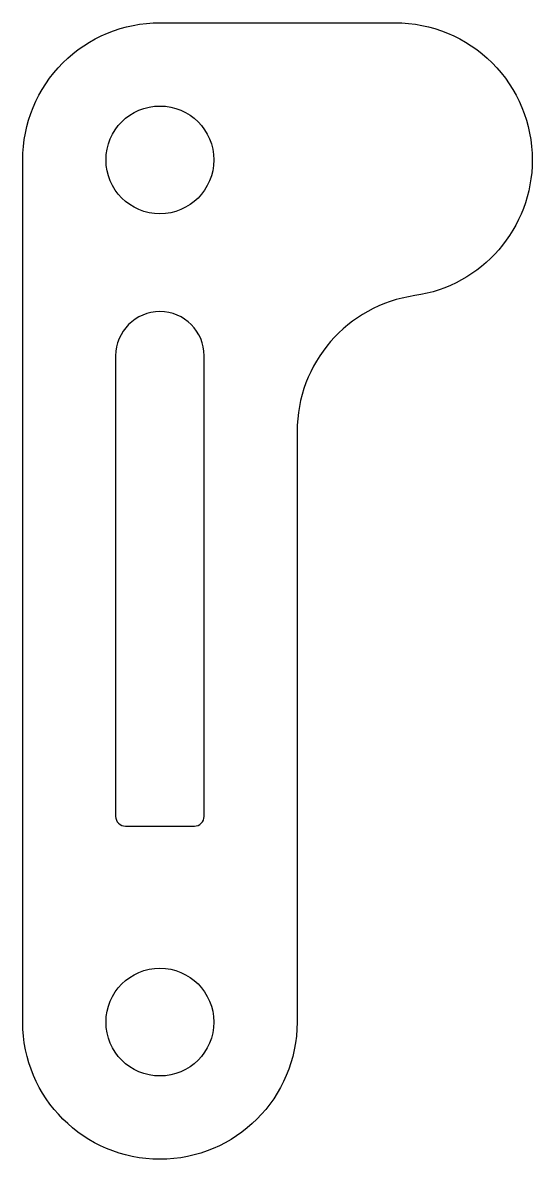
# Model space of a CAD drawing. Header units: millimetres. Extents: x 14.6 to 27.6, y 12.5 to 41.5.
import ezdxf

# ---------------------------------------------------------------- set-up
doc = ezdxf.new("R2010")
doc.units = ezdxf.units.MM
doc.layers.get('0').update_dxf_attribs({"linetype": 'CONTINUOUS'})

msp = doc.modelspace()

# ---------------------------------------------------------------- linework, layer by layer
for points in [[(21.629, 31.072), (21.629, 16, -1), (14.629, 16), (14.629, 38, -0.414214), (18.129, 41.5), (24.129, 41.5, -0.414214), (27.629, 38, -0.372825), (24.629, 34.536, 0.372825)], [(17, 33), (17, 21.25, 0.414214), (17.25, 21), (19.008, 21, 0.414214), (19.258, 21.25), (19.258, 33, 1)]]:
    msp.add_lwpolyline(points, format="xyb", close=True)
for centre in [(18.129, 38), (18.129, 16)]:
    msp.add_circle(centre, 1.375)

doc.saveas('drawing.dxf')
